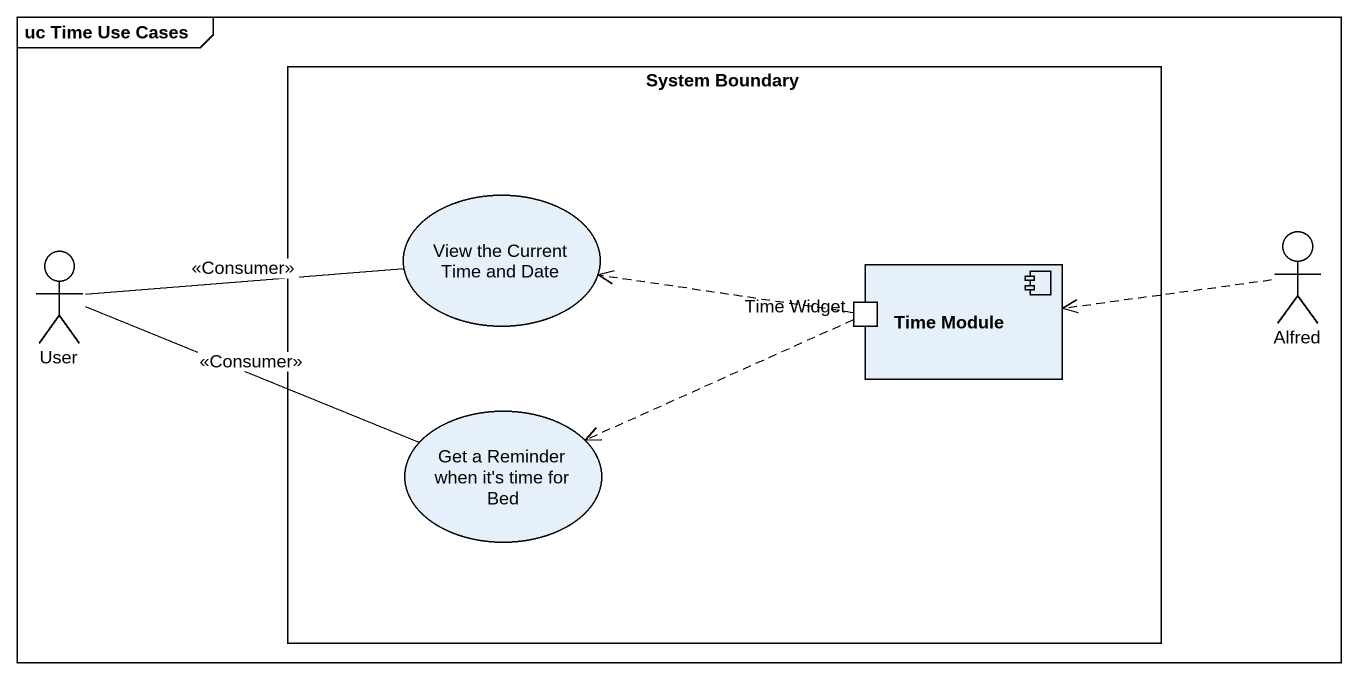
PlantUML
@startuml
mainframe uc Time Use Cases
rectangle "System Boundary" as System_Boundary {
  usecase "View the Current Time and Date" as View_the_Current_Time_and
  component "Time Module" as Time_Module {
    port "Time Widget" as Time_Widget
  }
  usecase "Get a Reminder when it's time for Bed" as Get_a_Reminder_when_it_s
}
actor Alfred
actor User
Alfred .left.> Time_Module
User -right- View_the_Current_Time_and : <<Consumer>>
User -right- Get_a_Reminder_when_it_s : <<Consumer>>
Time_Widget .left.> View_the_Current_Time_and
Time_Widget .left.> Get_a_Reminder_when_it_s
@enduml
